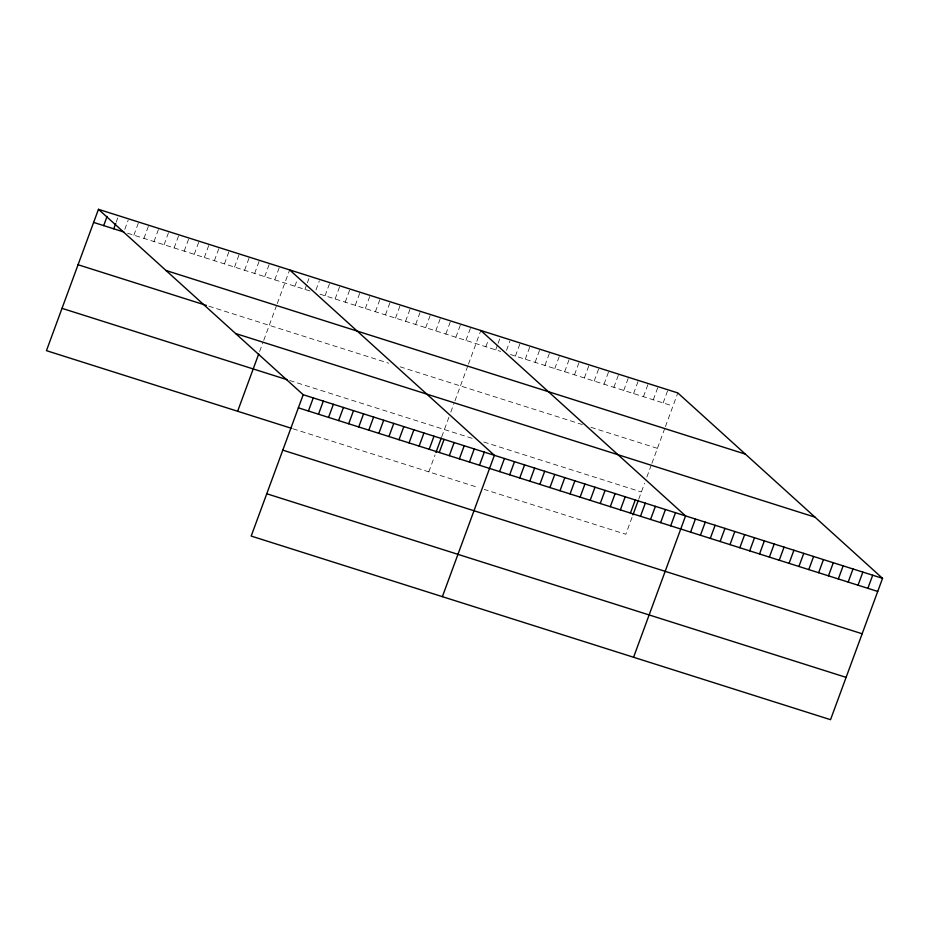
<?xml version="1.0" encoding="UTF-8"?>
<svg xmlns="http://www.w3.org/2000/svg" width="929" height="929" viewBox="0 0 929 929"><rect width="100%" height="100%" fill="white"/><g stroke="black" fill="none" stroke-linecap="round" stroke-linejoin="round"><path stroke-width="0.7" stroke-dasharray="4.64 3.48" d="M116.171 222.252L118.099 217.003M124.788 229.37L128.167 220.196M133.881 235.188L138.711 222.077M143.949 238.37L148.768 225.259M154.005 241.563L158.836 228.453M164.073 244.745L168.892 231.635M174.129 247.938L178.96 234.828M184.197 251.132L189.017 238.021M194.254 254.314L199.085 241.203M204.322 257.507L209.141 244.397M214.378 260.701L219.209 247.59M224.446 263.882L229.266 250.772M234.514 267.076L239.334 253.965M244.571 270.258L249.39 257.147M254.639 273.451L259.458 260.341M264.695 276.645L269.515 263.534M274.763 279.826L279.583 266.716M259.621 351.499L262.837 342.778M263.755 340.293L276.819 304.782M277.26 303.574L289.651 269.909M294.888 286.213L297.292 279.652M304.944 289.395L306.872 284.158M307.36 282.846L309.775 276.285M315.976 289.964L319.355 280.79M325.069 295.77L329.9 282.66M335.137 298.964L339.956 285.853M345.193 302.157L350.024 289.047M355.261 305.339L360.08 292.229M365.318 308.533L370.148 295.422M375.386 311.726L380.205 298.615M385.442 314.908L390.273 301.797M395.51 318.101L400.329 304.991M405.567 321.283L410.397 308.173M415.635 324.476L420.454 311.366M425.691 327.67L430.522 314.559M435.759 330.852L440.578 317.741M445.815 334.045L450.646 320.935M455.884 337.239L460.703 324.128M465.952 340.42L470.771 327.31M428.826 471.851L435.051 454.931M441.728 436.793L449.891 414.589M450.809 412.093L454.026 403.372M454.943 400.875L467.995 365.376M468.448 364.168L480.827 330.503M485.855 346.738L488.271 340.177M495.703 349.85L497.63 344.613M498.118 343.3L500.534 336.739M506.526 350.349L509.893 341.175M515.409 356.097L520.228 342.987M525.257 359.221L530.076 346.111M535.104 362.345L539.923 349.234M544.951 365.457L549.771 352.346M554.799 368.581L559.63 355.47M564.646 371.705L569.477 358.594M574.494 374.828L579.324 361.718M584.353 377.952L589.172 364.842M594.2 381.064L599.019 367.954M604.047 384.188L608.867 371.077M613.895 387.312L618.714 374.201M623.742 390.435L628.573 377.325M633.59 393.559L638.42 380.449M643.437 396.671L648.268 383.561M653.296 399.795L658.115 386.685M663.143 402.919L667.963 389.808M632.034 517.36L625.809 534.28L484.23 489.409M638.711 499.221L644.587 483.243M646.874 477.018L650.997 465.801M651.914 463.316L664.978 427.804M665.431 426.597L677.81 392.932M127.598 233.191L309.972 290.986M320.041 294.179L500.626 351.417M510.486 354.541L672.991 406.043M208.874 306.198L388.74 363.204M400.062 366.792L582.32 424.565M590.937 427.294L657.418 448.359M289.685 380.507L472.71 438.511M483.788 442.018L641.382 491.964M292.983 428.803L478.075 487.458"/><path stroke-width="1.39" d="M98.462 209.315L303.191 394.72L251.19 536.068L830.538 719.685L882.55 578.337L677.81 392.932L98.462 209.315L46.45 350.663L291.718 428.397M103.7 225.619L107.067 216.434M113.756 228.801L115.684 223.564M237.638 411.257L258.703 353.995M308.428 411.013L313.259 397.902M318.496 414.206L323.315 401.096M328.552 417.4L333.383 404.289M338.62 420.582L343.44 407.471M348.689 423.775L353.508 410.664M358.745 426.957L363.564 413.858M368.813 430.15L373.632 417.04M378.869 433.344L383.689 420.233M388.937 436.525L393.757 423.415M398.994 439.719L403.825 426.608M409.062 442.912L413.881 429.802M419.118 446.094L423.949 432.984M429.186 449.288L434.006 436.177M435.945 452.504L441.287 438M439.243 452.469L444.074 439.371M449.311 455.663L454.13 442.552M459.367 458.856L464.198 445.746M469.435 462.038L474.254 448.928M479.492 465.232L484.323 452.121M442.378 596.662L494.379 455.315L289.651 269.909M499.616 471.607L504.447 458.496M509.684 474.8L514.503 461.69M519.741 477.982L524.571 464.883M529.809 481.176L534.628 468.065M539.865 484.369L544.696 471.258M549.933 487.551L554.752 474.44M560.001 490.744L564.82 477.634M570.058 493.938L574.877 480.827M580.126 497.12L584.945 484.009M590.182 500.313L595.001 487.202M600.25 503.495L605.069 490.396M610.307 506.688L615.126 493.578M620.375 509.882L625.194 496.771M630.431 513.063L635.262 499.953M632.928 514.933L638.258 500.429M640.499 516.257L645.318 503.146M650.555 519.45L655.386 506.34M660.624 522.632L665.443 509.522M670.68 525.826L675.511 512.715M633.566 657.256L685.567 515.909L480.827 330.503M690.595 532.131L695.415 519.021M700.443 535.255L705.262 522.144M710.29 538.379L715.121 525.268M720.138 541.502L724.968 528.392M729.985 544.626L734.816 531.516M739.844 547.738L744.663 534.628M749.691 550.862L754.511 537.752M759.539 553.986L764.358 540.875M769.386 557.11L774.205 543.999M779.234 560.233L784.064 547.123M789.081 563.346L793.912 550.235M798.928 566.469L803.759 553.359M808.787 569.593L813.607 556.483M818.635 572.717L823.454 559.606M828.482 575.841L833.301 562.73M838.33 578.953L843.149 565.842M848.177 582.077L853.008 568.966M858.024 585.2L862.855 572.09M867.872 588.324L872.703 575.214M93.632 222.426L123.824 231.995M166.024 270.502L745.372 454.118M78.059 264.742L206.366 305.409M235.629 333.534L814.988 517.151M62.022 308.347L287.166 379.706M303.191 394.72L882.55 578.337M298.372 407.831L877.731 591.448M282.799 450.147L862.158 633.764M266.762 493.752L846.11 677.369"/></g></svg>
